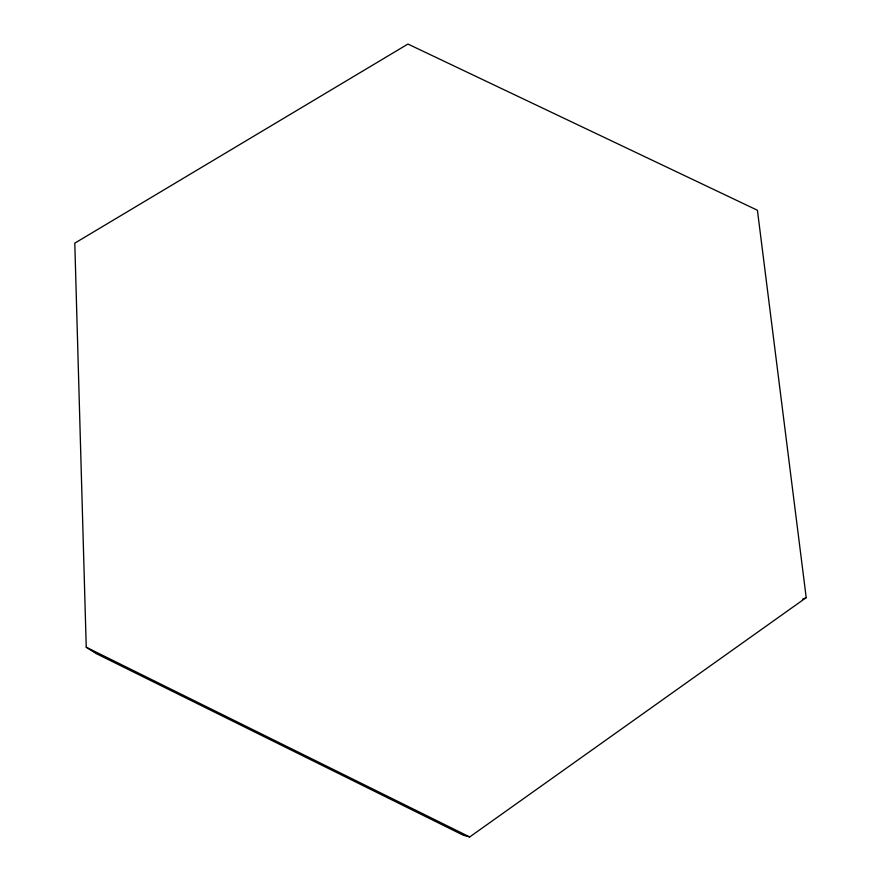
<?xml version="1.0" encoding="UTF-8"?>
<svg xmlns="http://www.w3.org/2000/svg" width="881" height="881" viewBox="0 0 881 881"><rect width="100%" height="100%" fill="white"/><g stroke="black" fill="none" stroke-linecap="round" stroke-linejoin="round"><path stroke-width="1.32" d="M469.705 836.95L806.214 597.637L757.418 210.251L407.947 44.05L74.786 243.156L86.239 647.227L96.018 653.504L463.428 835.287L469.705 836.95L86.239 647.227M802.547 599.146L806.214 597.637"/></g></svg>
